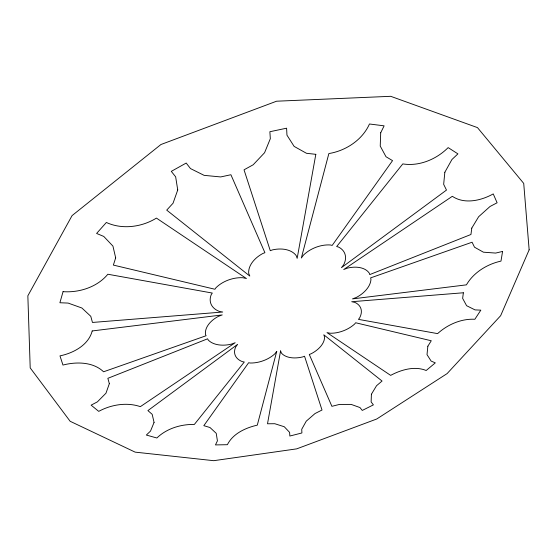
<?xml version="1.0" encoding="UTF-8"?>
<svg xmlns="http://www.w3.org/2000/svg" width="557" height="557" viewBox="0 0 557 557"><rect width="100%" height="100%" fill="white"/><g stroke="black" fill="none" stroke-linecap="round" stroke-linejoin="round"><path stroke-width="0.84" d="M371.408 394.224L371.136 401.952L373.392 404.869L362.273 410.439L359.968 407.557L351.175 404.403L339.485 404.417L331.902 406.325L309.288 354.461L311.147 353.765A23.533 14.259 -20.3 0 0 324.571 337.027L323.791 334.785L382.053 381.03L376.539 385.729L371.408 394.224M380.709 132.782L380.236 146.08L386.001 156.733L392.546 160.632L332.174 245.421L330.405 244.976A25.441 16.619 -22.5 0 0 303.537 255.015L301.344 257.995L328.86 153.558C345.779 150.822 362.447 139.904 369.465 123.988L384.121 125.84L380.709 132.782M427.846 346.203L427.017 354.642L431.132 361.082L435.302 362.865L426.182 370.502C414.7 365.761 401.186 369.723 390.652 375.376L326.966 332.606L330.113 333.225A23.86 14.628 -22.1 0 0 354.579 324.09L355.665 322.761L431.271 340.759L427.846 346.203M444.841 172.252L443.664 184.332L446.484 190.083L341.469 267.645L343.697 264.756A25.441 16.619 -22.5 0 0 338.419 247.002L336.665 246.556L402.795 163.904C419.233 166.606 436.611 159.225 448.148 147.605L457.917 153.871L451.929 159.525L444.841 172.252M463.368 292.773L462.637 298.378L466.606 305.709L475.03 309.894L480.83 310.152L474.856 319.265C461.28 318.548 447.556 324.557 437.607 333.622L358.436 319.37L359.53 318.033A23.86 14.628 -22.1 0 0 354.886 302.409L351.718 301.713L463.368 292.773M471.786 228.092L470.95 234.49L369.716 274.594L369.368 273.292A24.647 15.568 -23 0 0 347.652 268.056L343.739 269.518L452.333 196.301C464.447 204.537 481.234 200.652 493.237 193.906L497.116 202.776L490.056 206.473L478.658 216.708L471.786 228.092M502.574 251.437L500.98 261.108C487.173 264.143 473.596 272.429 466.432 284.85L352.511 298.886L356.299 297.466A24.647 15.568 -23 0 0 370.955 279.189L370.607 277.894L472.071 242.225L474.529 247.217L483.413 252.189L495.66 253.073L502.574 251.437M280.568 350.931L267.506 423.78L274.775 423.717L284.272 426.746L289.605 432.371L289.849 436.04L301.908 432.963L301.727 429.287L306.246 421.176L315.039 413.538L322.009 410.022L304.547 356.236L302.688 356.926A23.533 14.259 -20.3 0 1 281.473 353.124L280.568 350.931M315.819 154.324L297.166 258.364L296.227 255.656A25.768 17.1 -20.3 0 0 272.394 249.905L270.284 250.699L244.029 169.822L253.177 164.781L264.582 152.715L270.326 138.679L269.873 131.724L286.604 128.194L286.959 135.156L294.124 146.387L306.482 153.293L315.819 154.324M276.738 351.37L257.292 425.151C245.679 427.776 232.882 433.597 227.381 444.702L215.468 444.918L217.418 440.859L216.227 433.332L210.003 427.525L203.82 425.673L248.638 362.739L250.33 363.025A23.854 14.614 -18.6 0 0 274.782 353.89L276.738 351.37M63.059 291.659L59.898 302.75L68.128 303.078L81.879 308L90.77 316.292L92.469 322.454L222.696 312.031L219.11 311.328A25.434 16.613 -18.1 0 1 211.277 294.535L212.301 293.052L107.849 274.239C97.273 287.064 79.338 292.836 63.059 291.659M92.204 330.949C88.584 345.068 73.392 353.11 59.982 355.874L62.955 365.058C76.302 361.597 93.103 361.751 103.581 371.784L206.104 335.739L205.505 334.527A24.64 15.547 -17.6 0 1 218.323 316.397L222.236 314.928L92.204 330.949M115.682 257.87L113.363 265.083L214.918 289.257L215.949 287.76A25.434 16.613 -18.1 0 1 242.796 277.727L246.424 278.528L156.426 218.093C141.861 227.145 122.122 229.804 106.359 222.466L96.598 233.453L103.755 236.426L112.932 246.103L115.682 257.87M109.339 383.669L105.969 393.207L97.384 401.862L91.125 405.148L98.728 411.372C111.135 404.605 126.801 402.008 140.357 406.645L235.145 342.736L231.364 344.142A24.64 15.547 -17.6 0 1 208.221 340L207.629 338.802L107.863 378.321L109.339 383.669M177.732 189.958L173.039 203.242L166.717 210.128L249.808 276.07L248.714 273.417A25.768 17.1 -20.3 0 1 262.807 253.498L264.909 252.704L230.911 174.731L220.683 176.938L204.113 175.351L190.48 168.576L186.205 163.055L171.291 171.368L175.65 176.82L177.732 189.958M154.066 422.422L150.522 431.062L146.345 435.045L156.865 437.99C166.613 428.549 180.907 424.142 194.337 424.455L244.3 362.001L242.587 361.709A23.854 14.614 -18.6 0 1 235.702 346.934L237.623 344.337L147.911 410.593L152.179 414.324L154.066 422.422M529.15 249.821L500.659 315.687L447.111 373.594L376.748 418.996L296.714 448.858L213.728 460.688L135.149 452.138L70.147 421.28L30.203 367.892L27.85 295.816L72.076 215.601L160.903 144.535L276.585 101.207L390.715 96.312L477.474 127.609L523.719 183.399L529.15 249.821"/></g></svg>
